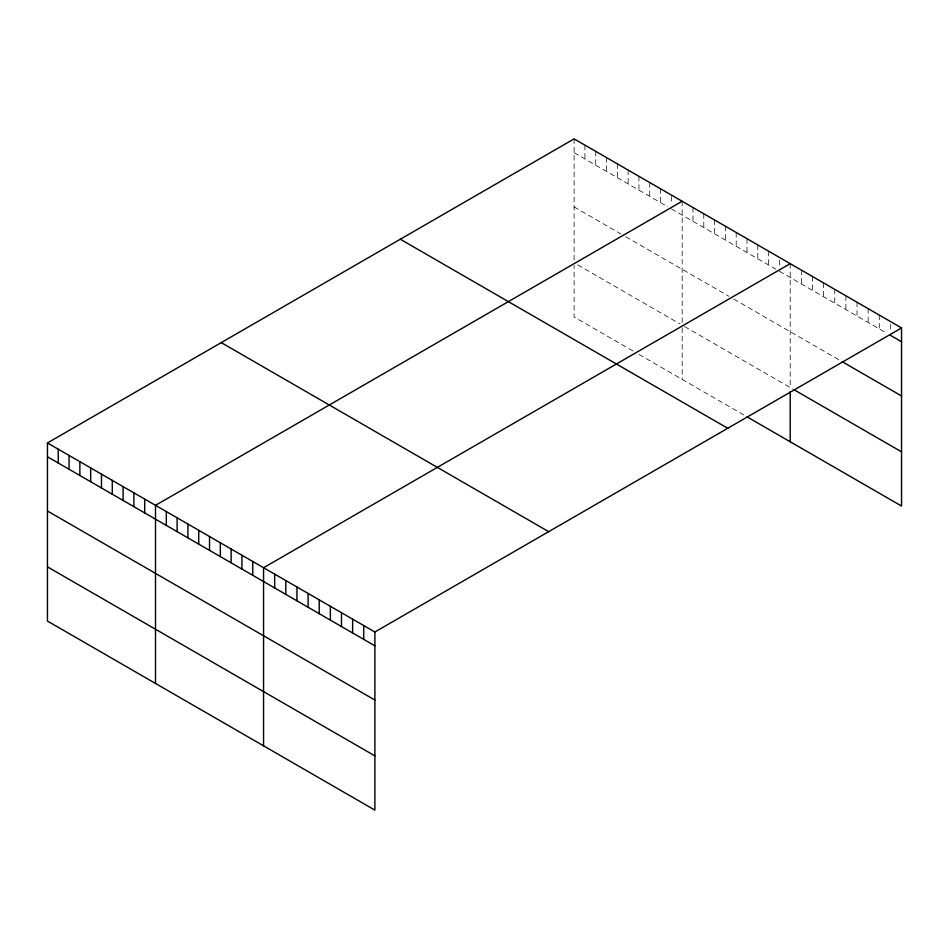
<?xml version="1.0" encoding="UTF-8"?>
<svg xmlns="http://www.w3.org/2000/svg" width="949" height="949" viewBox="0 0 949 949"><rect width="100%" height="100%" fill="white"/><g stroke="black" fill="none" stroke-linecap="round" stroke-linejoin="round"><path stroke-width="0.71" stroke-dasharray="4.75 3.56" d="M574.109 138.886L574.109 261.39M574.109 152.718L667.764 206.775M671.358 208.863L775.819 269.16M779.414 271.248L886.71 333.182M574.109 206.929L620.931 233.964M625.735 236.728L728.986 296.349M733.791 299.113L839.699 360.264M577.716 264.866L679.769 323.787M684.573 326.551L792.7 388.983M632.936 350.964L574.109 317.002L574.109 265.495M638.95 354.428L744.597 415.425M890.423 324.273L890.423 332.565M879.284 315.08L879.284 328.9M868.157 308.65L868.157 322.47M857.018 302.233L857.018 316.053M845.891 295.803L845.891 309.623M834.752 289.374L834.752 303.194M823.625 282.944L823.625 296.764M812.486 276.515L812.486 290.335M801.359 270.085L801.359 283.905M790.22 263.656L790.22 387.548M779.414 260.192L779.414 267.096M768.607 251.188L768.607 265.008M757.8 244.949L757.8 258.769M746.993 238.709L746.993 252.529M736.199 232.469L736.199 246.289M725.392 226.23L725.392 240.05M714.585 219.99L714.585 233.81M703.778 213.75L703.778 227.57M692.972 207.511L692.972 221.331M682.165 201.271L682.165 322.375M682.165 327.88L682.165 379.386M671.358 196.419L671.358 204.711M660.551 188.804L660.551 202.623M649.745 182.564L649.745 196.384M638.95 176.324L638.95 190.144M628.143 170.085L628.143 183.904M617.336 163.845L617.336 177.665M606.53 157.605L606.53 171.425M595.723 151.365L595.723 165.185M584.916 145.126L584.916 158.946"/><path stroke-width="1.42" d="M901.55 327.939L374.891 631.998L374.891 810.114L47.45 621.061L47.45 442.958L574.109 138.886L901.55 327.939L901.55 506.042L746.993 416.813M682.165 201.271L155.506 505.343L155.506 683.446M790.22 263.656L263.561 567.727L263.561 745.831M890.423 335.329L901.55 341.759M842.178 361.688L901.55 395.97M793.933 389.695L901.55 451.831M400.312 239.231L727.753 428.284M221.247 342.613L548.688 531.665M47.45 442.958L374.891 631.998M47.45 456.777L374.891 645.818M47.45 510.989L374.891 700.042M47.45 566.85L374.891 755.89M790.22 391.617L790.22 441.771M363.752 625.569L363.752 639.401M352.625 619.151L352.625 632.971M341.486 612.722L341.486 626.542M330.359 606.292L330.359 620.112M319.22 599.863L319.22 613.683M308.093 593.433L308.093 607.253M296.954 587.004L296.954 600.836M285.827 580.586L285.827 594.406M274.688 574.157L274.688 587.977M252.754 561.488L252.754 575.308M241.948 555.248L241.948 569.068M231.141 549.008L231.141 562.828M220.334 542.769L220.334 556.588M209.527 536.529L209.527 550.361M198.732 530.301L198.732 544.121M187.926 524.062L187.926 537.881M177.119 517.822L177.119 531.642M166.312 511.582L166.312 525.402M144.699 499.103L144.699 512.923M133.892 492.863L133.892 506.683M123.085 486.623L123.085 500.443M112.279 480.384L112.279 494.204M101.472 474.144L101.472 487.976M90.677 467.916L90.677 481.736M79.87 461.677L79.87 475.496M69.063 455.437L69.063 469.257M58.257 449.197L58.257 463.017"/></g></svg>
